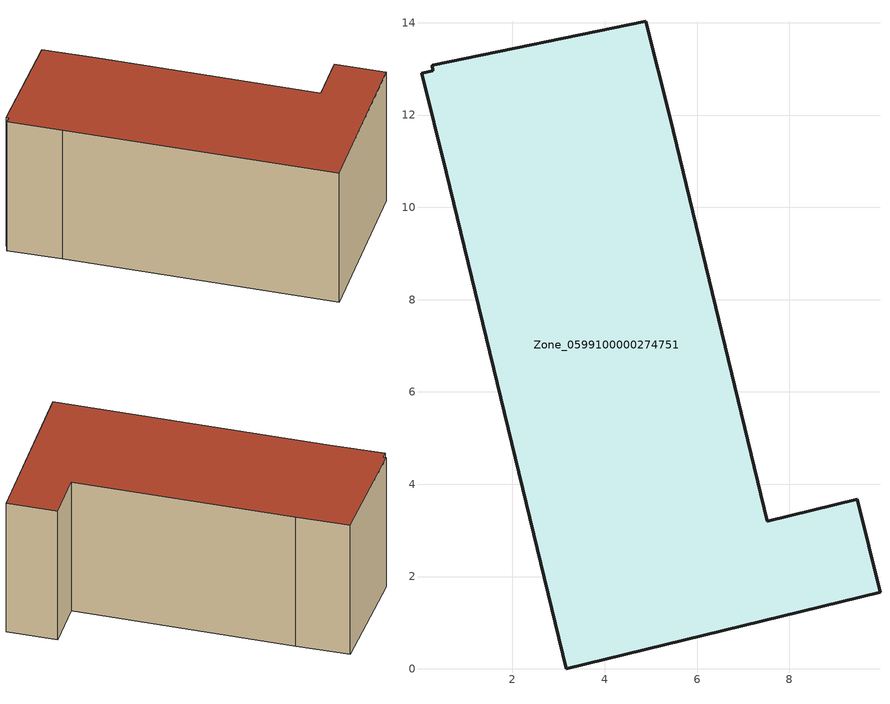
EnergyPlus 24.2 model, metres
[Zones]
Zone_0599100000274751
 floor ground (C_G): 0.03,12.91 0.28,12.96 0.26,13.08 4.89,14.03 5.42,11.93 7.53,3.2 9.47,3.67 9.96,1.66 3.16,0 0.56,10.76 z0
 wall outside (C_F): 7.53,3.2 5.42,11.93 4.89,14.03 0.26,13.08 0.28,12.96 0.03,12.91 0.56,10.76 3.16,0 9.96,1.66 9.47,3.67 7.53,3.2 z0:6.09
 roof outside (C_R): 0.28,12.96 0.03,12.91 0.56,10.76 3.16,0 9.96,1.66 9.47,3.67 7.53,3.2 5.42,11.93 4.89,14.03 0.26,13.08 z6.09
[BUILDING]
Pand.0599100000274751: North Axis=0; Terrain=City; Loads Convergence Tolerance Value=0.04; Temperature Convergence Tolerance Value=0.4; Solar Distribution=FullExterior; Maximum Number of Warmup Days=25; Minimum Number of Warmup Days=1
[Site:Location]
Rotterdam.The.Hague.AP_ZH_NLD Design_Conditions: Latitude=51.96; Longitude=4.45; Time Zone=1; Elevation=-4.5
[SITE:GROUNDTEMPERATURE:BUILDINGSURFACE]
18, 18, 18, 18, 18, 18, 18, 18, 18, 18, 18, 18
[MATERIAL] Thermal Absorptance=0.9; Solar Absorptance=0.7; Visible Absorptance=0.7
Name | Roughness | Thickness | Conductivity | Density | Specific Heat
G.TC.1975-1991 | MediumSmooth | 0.15 | 0.288461 | 540 | 1210
F.TC.1975-1991 | Rough | 0.3 | 0.230769 | 1920 | 840
R.TC.1975-1991 | MediumRough | 0.2 | 0.153846 | 1500 | 1000
[CONSTRUCTION]
C_G: G.TC.1975-1991
C_F: F.TC.1975-1991
C_R: R.TC.1975-1991
[ZONE]
Zone_0599100000274751: Type=1; Multiplier=1; Ceiling Height=Autocalculate; Volume=Autocalculate; Floor Area=autocalculate; Part of Total Floor Area=Yes
[ZONEINFILTRATION:DESIGNFLOWRATE]
Infil_Zone_0599100000274751: Zone or ZoneList or Space or SpaceList=Zone_0599100000274751; Schedule=AlwaysOn; Design Flow Rate Calculation Method=Flow/Area; Flow Rate per Floor Area=0.003; Constant Term Coefficient=1; Temperature Term Coefficient=0; Velocity Term Coefficient=0; Velocity Squared Term Coefficient=0
[HVACTEMPLATE:ZONE:IDEALLOADSAIRSYSTEM]
Zone_0599100000274751: Maximum Heating Supply Air Temperature=50; Minimum Cooling Supply Air Temperature=13; Maximum Heating Supply Air Humidity Ratio=0.0156; Minimum Cooling Supply Air Humidity Ratio=0.0077; Heating Limit=NoLimit; Cooling Limit=NoLimit; Dehumidification Control Type=ConstantSensibleHeatRatio; Cooling Sensible Heat Ratio=0.7; Dehumidification Setpoint=60; Humidification Control Type=None; Humidification Setpoint=30; Outdoor Air Method=None; Outdoor Air Flow Rate per Person=0.00944; Outdoor Air Flow Rate per Zone Floor Area=0; Outdoor Air Flow Rate per Zone=0; Demand Controlled Ventilation Type=None; Outdoor Air Economizer Type=NoEconomizer; Heat Recovery Type=None; Sensible Heat Recovery Effectiveness=0.7; Latent Heat Recovery Effectiveness=0.65
[ZONECONTROL:THERMOSTAT]
ThermostatControl_Zone_0599100000274751: Zone or ZoneList=Zone_0599100000274751; Control Type Schedule=DualSetpointControlType; Control 1=Thermostat_Zone_0599100000274751; Temperature Difference Between Cutout And Setpoint=0
[THERMOSTATSETPOINT:DUALSETPOINT]
Thermostat_Zone_0599100000274751: Heating Setpoint Temperature Schedule=HeatingSetpoint_Zone_0599100000274751; Cooling Setpoint Temperature Schedule=CoolingSetpoint_Zone_0599100000274751
[SCHEDULE:COMPACT]
HeatingSetpoint_Zone_0599100000274751: Through: 12/31, For: AllDays, Until: 24:00, 21
CoolingSetpoint_Zone_0599100000274751: Through: 12/31, For: AllDays, Until: 24:00, 24
DualSetpointControlType: Through: 12/31, For: AllDays, Until: 24:00, 4
AlwaysOn: Through: 12/31, For: AllDays, Until: 24:00, 1
